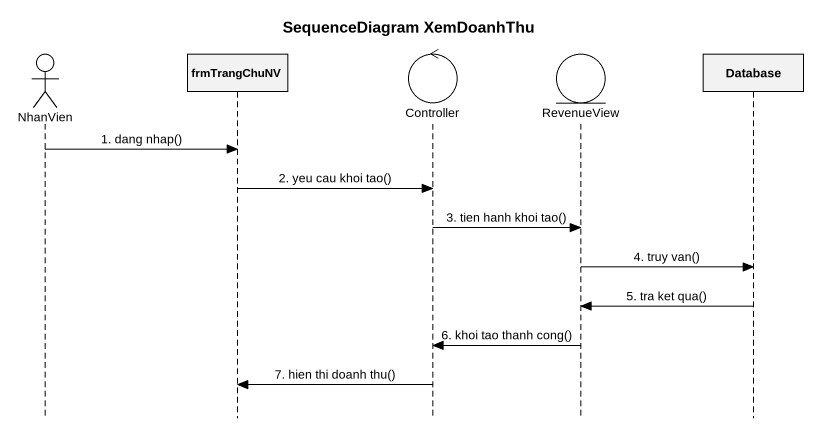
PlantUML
@startuml
title SequenceDiagram XemDoanhThu
hide footbox
actor NhanVien
participant frmTrangChuNV
control Controller
entity RevenueView
participant "Database" as Database_

NhanVien -> frmTrangChuNV : 1. dang nhap()
frmTrangChuNV -> Controller : 2. yeu cau khoi tao()
Controller -> RevenueView : 3. tien hanh khoi tao()
RevenueView -> Database_ : 4. truy van()
Database_ -> RevenueView : 5. tra ket qua()
RevenueView -> Controller : 6. khoi tao thanh cong()
Controller -> frmTrangChuNV : 7. hien thi doanh thu()
@enduml
